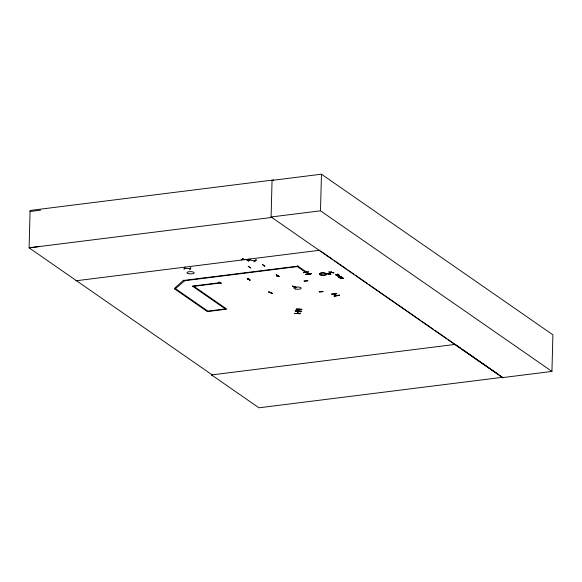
<?xml version="1.0" encoding="UTF-8"?>
<svg xmlns="http://www.w3.org/2000/svg" width="582" height="582" viewBox="0 0 582 582"><rect width="100%" height="100%" fill="white"/><g stroke="black" fill="none" stroke-linecap="round" stroke-linejoin="round"><path stroke-width="0.87" d="M208.341 311.457L175.451 288.636L175.458 288.177M183.577 280.633L184.64 280.779L175.451 288.636L174.389 288.49L183.592 280.175M184.087 269.095L184.974 267.087M193.93 285.864L193.922 286.322L226.805 309.144L207.323 311.588L174.433 288.767L175.451 288.636M255.971 259.732L256.269 260.081L254.108 261.653M271.096 216.984L272.056 180.376L321.453 174.193L552.9 334.81L551.94 371.425L502.55 377.609L271.096 216.984L320.493 210.8L551.94 371.425M300.901 311.872L295.132 311.348M306.59 272.172L297.889 266.134L297.904 265.676M299.083 309.144L298.879 309.5M305.936 271.881L305.914 272.456L308.336 274.107M306.117 271.859L306.19 272.602L306.394 272.005M306.132 272.391L306.219 271.889M303.375 272.645L308.62 271.765M311.232 273.867C300.006 275.002 308.911 274.631 311.123 273.518M320.493 210.8L321.453 174.193M331.158 272.616L330.896 272.027M331.202 271.896L331.049 272.638L331.173 272.078M328.67 273.977L331.354 272.507L331.376 271.932M337.349 274.384L338.535 274.828L336.6 275.199L335.377 274.682L337.625 274.995L338.186 274.726L337.342 274.071L338.12 274.115M339.422 295.343C328.401 296.311 337.007 296.427 339.306 295.009M502.55 377.609L499.596 375.244M294.616 313.553L300.414 313.683L294.645 313.429M295.663 310.723L297.315 310.803M301.403 311.363L295.634 311.086L301.425 311.239L295.641 311.043L297.322 310.766M308.555 274.078L306.154 272.412M328.386 273.962L331.354 272.507M325.782 273.555L331.005 274.486L325.942 273.482M250.726 267.946L248.158 266.28L250.755 267.989M331.551 294.157L336.818 293.568L331.565 294.136M297.882 311.814L297.431 313.603M297.671 313.574L298.159 311.843M298.93 309.318L298.399 311.101M298.675 311.115L299.126 309.34M268.615 291.975L272.551 293.452L268.84 291.96M268.797 291.917L272.485 293.423M340.892 277.381L341.467 277.621M218.817 282.001L221.502 283.623M247.648 278.443L250.078 280.16L247.139 278.472L250.122 280.204L247.692 278.487M276.486 274.864L279.215 276.559L276.486 274.864L276.756 274.551M241.123 259.972L243.276 258.284M248.55 260.94L250.442 259.259M184.683 267.356L184.05 269.131M190.801 267.771L189.848 269.59L190.721 267.8M243.014 259.23L242.534 259.157M246.943 260.678L248.87 259.041M270.623 292.666L271.256 292.622L270.761 292.731M294.368 286.984L293.794 287.035L294.427 286.977M334.133 293.946L336.527 295.598M333.806 272.951L328.743 271.947L333.959 272.863M336.76 295.591L334.315 293.903M220.28 282.801L220.862 282.736M248.87 279.302L249.474 279.316M276.901 275.803L276.537 275.941M276.981 275.875L276.479 275.933M278.567 275.664L277.985 275.65L278.4 275.592M306.067 272.231L305.485 272.289L305.987 272.158M292.746 286.133L296.267 287.632M248.303 279.382L247.816 279.433M30.053 211.528L40.609 210.175M39.663 246.477L29.1 247.83L30.082 210.458L273.685 179.954M272.703 217.326L29.1 247.83L212.139 374.852L211.564 374.924L455.175 344.42L448.467 339.764M75.907 280.786L320.093 250.209M297.889 266.134L183.745 280.429L184.225 280.764L298.37 266.469M192.904 286.453L220.825 282.954L220.345 282.619L192.424 286.118L225.787 309.275M338.877 276.887L341.117 276.406L338.28 276.785L340.339 276.748M207.861 311.13L225.307 308.94M212.103 374.83L211.535 374.903L258.946 407.807L502.557 377.303M276.014 274.922L278.203 276.632M220.367 282.867L220.811 282.743M307.536 273.009L304.888 271.285M264.803 266.192L262.46 264.475M340.528 276.872L341.43 276.945M249.372 279.244L249.089 279.375M247.947 279.433L248.31 279.302M340.914 277.272C339.277 279.309 338.557 275.81 341.83 277.585M249.707 260.132L255.047 260.838M184.545 268.317L190.249 268.644M247.306 259.878L247.837 259.856L242.345 259.208M292.746 286.126L296.456 287.617L292.564 286.14M321.009 251.315L332.933 259.587M334.424 260.62L346.348 268.899M347.84 269.932L353.805 274.071M355.296 275.104L367.22 283.383M368.712 284.416L420.139 320.107M421.63 321.14L433.561 329.419M435.045 330.452L446.976 338.731M461.839 349.047L473.683 357.261M475.159 358.294L498.112 374.219M308.627 272.078L303.389 272.732M297.351 266.592L305.579 272.303M461.81 349.047L503.183 377.907M262.358 264.483L264.912 266.221M339.306 295.241L334.184 296.012M311.13 273.773L305.994 274.522M296.173 309.049L301.934 309.333L296.173 309.049M250.195 259.245L248.296 260.954L250.195 259.245M339.779 277.403L340.565 277.592L339.779 277.403M256 259.965L254.072 261.725L256.015 259.994M339.139 275.111L336.374 275.461L338.498 275.824C334.199 276.479 342.849 275.446 338.826 275.781L338.229 275.366L339.139 275.111M341.59 276.712L338.702 277.076L341.59 276.712M342.827 277.672L340.063 278.021L342.187 278.385C337.887 279.04 346.537 278.007 342.514 278.349L341.918 277.927L342.827 277.672M307.507 280.509L303.928 280.946L304.473 281.332L308.053 280.902L307.507 280.509M322.632 291.298L319.045 291.728L319.627 292.142L323.206 291.706L322.632 291.298M460.355 348.014L455.917 344.937L460.333 348.021M188.546 273.649A3.601 1.135 1.5 0 0 194.192 272.943A3.601 1.135 1.5 0 0 189.063 271.699A3.601 1.135 1.5 0 0 188.546 273.649M320.937 274.922A3.601 1.135 1.5 0 0 326.582 274.217A3.601 1.135 1.5 0 0 321.46 272.973A3.601 1.135 1.5 0 0 320.937 274.922A3.601 1.135 1.5 0 0 326.582 274.231A3.601 1.135 1.5 0 0 321.46 272.987A3.601 1.135 1.5 0 0 320.937 274.937M295.54 289.014A3.601 1.135 1.5 0 0 301.185 288.308A3.601 1.135 1.5 0 0 296.056 287.064A3.601 1.135 1.5 0 0 295.54 289.014"/></g></svg>
